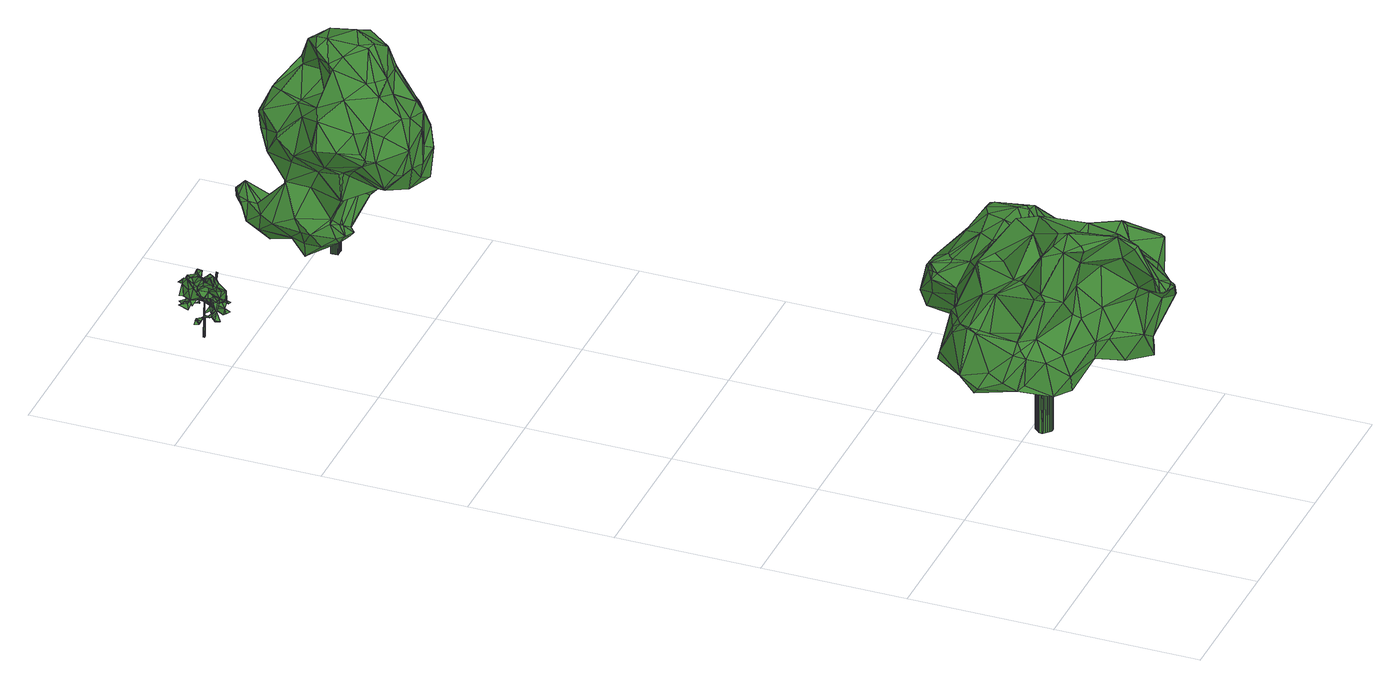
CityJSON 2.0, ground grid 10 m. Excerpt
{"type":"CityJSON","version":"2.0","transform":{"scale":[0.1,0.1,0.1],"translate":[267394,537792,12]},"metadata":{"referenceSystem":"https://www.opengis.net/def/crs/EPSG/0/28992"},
"CityObjects":{
"tree1":{"type":"SolitaryVegetationObject","attributes":{"gtid":177,"crown_width_m":15.42,"crown_median_z":23.89,"crown_r50_m":0.48,"crown_porosity":0.862,"trunk_H_m":10.5,"trunk_DBH_m":1.05,"trunk_radius_m":0.526,"trunk_base_height_m":13.39,"original_gtid":"177"},"geometry":[{"type":"Solid","lod":"3","boundaries":[[[[0,1,2]],[[3,4,5]],[[6,7,8]],[[0,9,10]],[[11,12,13]],[[14,15,16]],[[17,18,19]],[[20,21,22]],[[23,24,25]],[[26,27,28]],[[29,30,31]],[[32,33,34]],[[35,36,37]],[[38,39,40]],[[41,2,42]],[[39,34,37]],[[43,44,45]],[[34,33,46]],[[39,32,34]],[[27,47,48]],[[20,22,49]],[[50,51,52]],[[37,36,39]],[[53,25,24]],[[54,55,56]],[[57,58,59]],[[60,32,61]],[[62,63,64]],[[65,63,62]],[[66,67,26]],[[68,69,70]],[[53,24,71]],[[72,73,74]],[[75,76,77]],[[78,79,80]],[[81,17,5]],[[50,82,39]],[[61,82,50]],[[52,83,84]],[[85,86,87]],[[88,89,90]],[[23,89,24]],[[8,77,6]],[[62,91,65]],[[79,92,53]],[[79,53,80]],[[4,93,94]],[[95,10,9]],[[95,87,10]],[[96,97,98]],[[99,87,86]],[[38,50,39]],[[38,100,50]],[[51,50,100]],[[35,101,102]],[[99,103,104]],[[105,106,107]],[[108,107,106]],[[109,110,111]],[[112,113,114]],[[115,113,112]],[[85,116,99]],[[88,90,117]],[[117,118,119]],[[52,51,54]],[[120,30,121]],[[109,121,30]],[[122,123,124]],[[54,124,123]],[[17,3,5]],[[114,113,76]],[[28,125,26]],[[126,127,128]],[[90,118,117]],[[129,101,70]],[[130,131,70]],[[80,53,132]],[[127,119,133]],[[134,0,2]],[[135,134,2]],[[136,137,138]],[[136,138,139]],[[54,51,124]],[[140,25,141]],[[87,142,10]],[[105,122,143]],[[105,123,122]],[[144,96,98]],[[36,40,39]],[[98,97,137]],[[144,98,137]],[[57,145,146]],[[110,67,147]],[[148,78,149]],[[146,150,151]],[[78,148,152]],[[87,153,85]],[[154,155,35]],[[13,155,154]],[[156,31,67]],[[38,40,157]],[[21,93,158]],[[49,117,159]],[[49,159,160]],[[117,22,88]],[[49,22,117]],[[22,21,161]],[[99,86,85]],[[162,163,116]],[[147,164,165]],[[133,118,90]],[[166,167,168]],[[111,168,167]],[[4,94,5]],[[81,169,17]],[[132,170,152]],[[75,77,8]],[[171,43,145]],[[0,134,172]],[[0,172,95]],[[0,173,1]],[[171,44,43]],[[66,174,67]],[[23,90,89]],[[141,146,175]],[[160,20,49]],[[55,176,48]],[[27,48,176]],[[5,94,81]],[[62,177,178]],[[62,179,177]],[[156,110,180]],[[95,9,0]],[[45,181,43]],[[16,182,71]],[[55,48,183]],[[88,24,89]],[[88,71,24]],[[142,0,10]],[[173,0,142]],[[109,111,121]],[[60,61,84]],[[71,161,16]],[[20,93,21]],[[28,184,125]],[[32,60,185]],[[18,184,19]],[[186,187,146]],[[35,130,101]],[[70,101,130]],[[188,84,189]],[[91,104,190]],[[36,155,40]],[[191,20,160]],[[11,13,154]],[[156,67,110]],[[181,102,129]],[[38,124,100]],[[83,56,192]],[[70,69,129]],[[193,117,119]],[[66,194,174]],[[133,119,118]],[[156,180,29]],[[50,52,61]],[[79,195,92]],[[196,92,195]],[[17,169,18]],[[197,150,141]],[[168,111,110]],[[159,117,193]],[[100,124,51]],[[13,40,155]],[[93,81,94]],[[93,191,81]],[[36,35,155]],[[68,198,69]],[[129,69,181]],[[143,106,105]],[[108,106,143]],[[107,27,176]],[[113,199,77]],[[200,199,113]],[[96,144,201]],[[125,66,26]],[[133,23,140]],[[90,23,133]],[[147,165,110]],[[168,110,165]],[[202,203,112]],[[3,93,4]],[[78,204,79]],[[160,205,191]],[[206,189,83]],[[84,83,189]],[[140,23,25]],[[191,205,174]],[[164,166,168]],[[160,159,205]],[[207,127,126]],[[207,193,127]],[[161,158,16]],[[184,18,194]],[[182,16,15]],[[208,209,210]],[[208,210,211]],[[191,174,194]],[[128,212,213]],[[214,63,68]],[[214,68,215]],[[85,153,202]],[[175,212,128]],[[215,41,42]],[[126,128,216]],[[209,217,210]],[[15,14,72]],[[15,72,182]],[[132,53,218]],[[219,203,172]],[[83,192,206]],[[96,143,97]],[[52,84,61]],[[146,151,57]],[[152,149,132]],[[148,149,152]],[[78,80,149]],[[29,180,109]],[[29,109,30]],[[34,46,37]],[[220,141,175]],[[168,165,164]],[[221,63,214]],[[194,169,191]],[[18,169,194]],[[186,145,222]],[[172,87,95]],[[105,107,54]],[[14,16,158]],[[147,223,207]],[[40,217,157]],[[224,225,139]],[[161,21,158]],[[140,220,133]],[[141,220,140]],[[35,102,154]],[[11,154,45]],[[133,220,127]],[[142,178,173]],[[208,143,122]],[[97,143,208]],[[164,104,166]],[[120,121,162]],[[120,162,226]],[[202,114,75]],[[110,109,180]],[[11,44,225]],[[45,44,11]],[[215,42,227]],[[80,132,149]],[[228,187,65]],[[188,229,134]],[[172,134,229]],[[8,202,75]],[[230,108,143]],[[190,228,91]],[[91,228,65]],[[157,124,38]],[[119,127,193]],[[74,73,139]],[[170,74,139]],[[139,73,144]],[[182,231,232]],[[164,126,104]],[[190,104,126]],[[104,233,234]],[[6,77,199]],[[189,229,188]],[[124,157,209]],[[124,209,122]],[[189,206,229]],[[208,137,97]],[[169,81,191]],[[29,31,156]],[[62,64,221]],[[224,11,225]],[[63,65,187]],[[83,52,54]],[[206,192,115]],[[83,54,56]],[[235,236,200]],[[226,237,238]],[[135,60,134]],[[69,198,181]],[[139,138,224]],[[186,68,63]],[[47,235,48]],[[35,46,239]],[[35,239,130]],[[174,205,147]],[[184,194,66]],[[184,66,125]],[[96,201,19]],[[17,19,201]],[[1,177,227]],[[201,73,72]],[[144,73,201]],[[179,214,227]],[[96,19,143]],[[240,199,236]],[[85,202,8]],[[8,116,85]],[[215,131,241]],[[175,187,212]],[[68,70,131]],[[203,202,153]],[[105,54,123]],[[76,75,114]],[[112,206,115]],[[219,112,203]],[[206,112,219]],[[129,102,101]],[[121,111,167]],[[163,121,167]],[[26,67,31]],[[174,147,67]],[[37,46,35]],[[224,242,11]],[[57,196,58]],[[243,196,150]],[[197,243,150]],[[99,116,103]],[[151,150,196]],[[78,170,139]],[[78,152,170]],[[159,223,205]],[[62,178,91]],[[205,223,147]],[[213,212,187]],[[172,203,87]],[[153,87,203]],[[104,91,233]],[[142,233,178]],[[91,178,233]],[[163,103,116]],[[166,103,163]],[[187,186,63]],[[141,150,146]],[[162,121,163]],[[183,235,200]],[[240,7,6]],[[33,32,185]],[[217,209,157]],[[130,239,131]],[[146,145,186]],[[186,222,198]],[[186,198,68]],[[68,131,215]],[[33,185,244]],[[163,167,166]],[[88,161,71]],[[3,245,14]],[[76,113,77]],[[207,223,193]],[[230,143,19]],[[201,245,17]],[[190,126,228]],[[126,216,228]],[[164,147,207]],[[207,126,164]],[[79,204,59]],[[224,138,211]],[[45,102,181]],[[107,176,54]],[[55,54,176]],[[8,7,116]],[[183,48,235]],[[235,226,236]],[[230,28,108]],[[188,60,84]],[[134,60,188]],[[220,128,127]],[[191,93,20]],[[107,28,27]],[[246,26,237]],[[246,237,235]],[[31,237,26]],[[40,12,217]],[[40,13,12]],[[187,175,146]],[[214,62,221]],[[179,62,214]],[[219,229,206]],[[172,229,219]],[[122,209,208]],[[184,28,230]],[[184,230,19]],[[232,53,71]],[[135,2,41]],[[135,41,244]],[[92,196,243]],[[92,243,53]],[[218,231,132]],[[132,231,170]],[[182,170,231]],[[232,231,218]],[[170,182,74]],[[215,227,214]],[[183,56,55]],[[221,64,63]],[[247,116,7]],[[247,7,162]],[[59,204,171]],[[242,224,211]],[[244,60,135]],[[185,60,244]],[[232,218,53]],[[171,145,59]],[[145,57,59]],[[154,102,45]],[[213,216,128]],[[175,128,220]],[[193,223,159]],[[183,113,115]],[[113,183,200]],[[202,112,114]],[[215,241,248]],[[244,248,241]],[[11,242,12]],[[107,108,28]],[[213,228,216]],[[213,187,228]],[[3,17,245]],[[249,248,244]],[[179,227,177]],[[249,244,41]],[[249,41,215]],[[42,1,227]],[[22,161,88]],[[72,14,245]],[[72,245,201]],[[226,162,7]],[[61,32,82]],[[39,82,32]],[[72,74,182]],[[215,248,249]],[[182,232,71]],[[3,158,93]],[[3,14,158]],[[242,211,210]],[[12,242,210]],[[12,210,217]],[[234,87,99]],[[87,233,142]],[[234,233,87]],[[99,104,234]],[[171,250,44]],[[204,250,171]],[[1,173,177]],[[173,178,177]],[[120,238,30]],[[31,238,237]],[[247,162,116]],[[31,30,238]],[[226,7,240]],[[226,240,236]],[[56,183,192]],[[183,115,192]],[[44,250,225]],[[139,225,250]],[[139,250,78]],[[78,250,204]],[[197,141,243]],[[25,243,141]],[[53,243,25]],[[104,103,166]],[[145,198,222]],[[145,43,198]],[[43,181,198]],[[246,235,47]],[[59,195,79]],[[58,196,195]],[[58,195,59]],[[42,2,1]],[[137,136,144]],[[139,144,136]],[[27,26,246]],[[27,246,47]],[[226,238,120]],[[208,211,138]],[[208,138,137]],[[226,235,237]],[[131,239,241]],[[46,33,239]],[[244,239,33]],[[241,239,244]],[[57,151,196]],[[6,199,240]],[[200,236,199]],[[251,252,253]],[[251,253,254]],[[254,253,255]],[[254,255,256]],[[253,252,257]],[[253,257,255]],[[255,257,258]],[[255,258,256]],[[257,252,259]],[[257,259,258]],[[258,259,260]],[[258,260,256]],[[259,252,261]],[[259,261,260]],[[260,261,262]],[[260,262,256]],[[261,252,263]],[[261,263,262]],[[262,263,264]],[[262,264,256]],[[263,252,265]],[[263,265,264]],[[264,265,266]],[[264,266,256]],[[265,252,267]],[[265,267,266]],[[266,267,268]],[[266,268,256]],[[267,252,269]],[[267,269,268]],[[268,269,270]],[[268,270,256]],[[269,252,271]],[[269,271,270]],[[270,271,272]],[[270,272,256]],[[271,252,273]],[[271,273,272]],[[272,273,274]],[[272,274,256]],[[273,252,275]],[[273,275,274]],[[274,275,276]],[[274,276,256]],[[275,252,277]],[[275,277,276]],[[276,277,278]],[[276,278,256]],[[277,252,279]],[[277,279,278]],[[278,279,280]],[[278,280,256]],[[279,252,281]],[[279,281,280]],[[280,281,282]],[[280,282,256]],[[281,252,283]],[[281,283,282]],[[282,283,284]],[[282,284,256]],[[283,252,285]],[[283,285,284]],[[284,285,286]],[[284,286,256]],[[285,252,287]],[[285,287,286]],[[286,287,288]],[[286,288,256]],[[287,252,289]],[[287,289,288]],[[288,289,290]],[[288,290,256]],[[289,252,291]],[[289,291,290]],[[290,291,292]],[[290,292,256]],[[291,252,293]],[[291,293,292]],[[292,293,294]],[[292,294,256]],[[293,252,295]],[[293,295,294]],[[294,295,296]],[[294,296,256]],[[295,252,297]],[[295,297,296]],[[296,297,298]],[[296,298,256]],[[297,252,299]],[[297,299,298]],[[298,299,300]],[[298,300,256]],[[299,252,251]],[[299,251,300]],[[300,251,254]],[[300,254,256]]]]}]},
"tree2":{"type":"SolitaryVegetationObject","attributes":{"gtid":570,"crown_width_m":3.33,"crown_median_z":15.89,"crown_r50_m":0.203,"crown_porosity":0.949,"trunk_H_m":2.98,"trunk_DBH_m":0.0806,"trunk_radius_m":0.0403,"trunk_base_height_m":12.91,"original_gtid":"572"},"geometry":[{"type":"MultiSurface","lod":"3","boundaries":[[[301,302,303]],[[304,305,306]],[[307,302,301]],[[308,309,310]],[[311,312,313]],[[314,315,304]],[[316,305,317]],[[318,319,320]],[[307,303,302]],[[305,314,306]],[[321,322,323]],[[324,325,326]],[[327,328,329]],[[310,309,328]],[[330,331,332]],[[327,333,334]],[[335,336,337]],[[338,339,340]],[[341,340,339]],[[342,343,344]],[[345,321,346]],[[347,346,321]],[[348,349,350]],[[351,320,319]],[[346,322,352]],[[353,354,355]],[[356,357,358]],[[327,359,333]],[[360,345,361]],[[362,322,321]],[[363,364,365]],[[316,317,366]],[[367,368,369]],[[314,304,306]],[[370,307,371]],[[333,372,373]],[[308,374,309]],[[309,374,325]],[[328,325,324]],[[309,325,328]],[[325,374,308]],[[375,376,377]],[[349,376,375]],[[378,367,351]],[[379,380,381]],[[382,383,384]],[[385,386,387]],[[388,389,390]],[[388,390,391]],[[392,393,389]],[[343,394,395]],[[396,397,398]],[[318,399,395]],[[400,340,341]],[[341,401,400]],[[301,402,403]],[[301,403,404]],[[323,405,321]],[[399,318,320]],[[406,407,408]],[[408,407,338]],[[399,409,364]],[[410,411,365]],[[380,412,413]],[[414,413,412]],[[384,359,382]],[[375,377,415]],[[416,417,418]],[[308,310,328]],[[419,312,313]],[[371,420,402]],[[421,412,380]],[[319,318,378]],[[401,341,339]],[[339,408,401]],[[385,357,422]],[[372,423,424]],[[351,319,378]],[[417,425,418]],[[396,330,331]],[[426,427,428]],[[352,348,350]],[[428,429,383]],[[387,357,385]],[[396,326,333]],[[326,430,333]],[[431,432,353]],[[392,390,393]],[[401,340,400]],[[359,433,333]],[[307,370,303]],[[410,434,435]],[[369,436,367]],[[437,357,387]],[[349,345,346]],[[349,346,350]],[[352,350,346]],[[438,306,315]],[[439,364,440]],[[415,441,439]],[[424,366,336]],[[442,304,371]],[[443,442,371]],[[444,358,422]],[[365,317,363]],[[383,445,407]],[[408,407,445]],[[426,359,327]],[[383,359,426]],[[355,424,423]],[[388,398,397]],[[314,442,371]],[[312,419,311]],[[439,446,447]],[[344,342,448]],[[424,449,433]],[[373,433,449]],[[391,450,356]],[[371,304,315]],[[380,379,421]],[[451,439,440]],[[321,452,367]],[[354,418,453]],[[425,453,418]],[[453,425,417]],[[454,437,455]],[[357,438,422]],[[370,302,303]],[[456,372,333]],[[305,304,442]],[[376,457,415]],[[348,376,349]],[[378,318,395]],[[411,314,458]],[[411,458,343]],[[391,398,388]],[[434,410,364]],[[434,364,363]],[[438,386,385]],[[344,448,337]],[[345,349,361]],[[451,446,439]],[[373,449,331]],[[373,331,330]],[[357,387,386]],[[396,398,329]],[[359,316,366]],[[356,444,422]],[[437,454,387]],[[378,368,367]],[[383,406,445]],[[329,328,396]],[[352,322,362]],[[423,335,459]],[[415,457,391]],[[452,435,362]],[[410,435,452]],[[386,438,357]],[[422,438,385]],[[338,460,408]],[[395,394,378]],[[401,408,460]],[[430,326,325]],[[308,430,325]],[[327,334,430]],[[327,430,308]],[[416,355,459]],[[353,355,416]],[[432,355,353]],[[338,340,460]],[[401,460,340]],[[356,398,391]],[[355,461,459]],[[305,442,314]],[[422,357,356]],[[444,306,305]],[[330,332,441]],[[415,377,376]],[[375,447,361]],[[330,441,331]],[[396,331,441]],[[305,316,444]],[[423,432,353]],[[367,452,399]],[[381,421,379]],[[433,366,424]],[[431,372,456]],[[343,365,411]],[[301,303,402]],[[371,458,314]],[[307,458,371]],[[462,391,363]],[[463,420,405]],[[423,459,432]],[[444,306,422]],[[395,365,343]],[[321,452,362]],[[357,422,358]],[[418,464,416]],[[353,416,464]],[[453,461,354]],[[370,307,343]],[[414,335,416]],[[342,366,317]],[[381,335,337]],[[339,460,408]],[[457,434,363]],[[391,377,415]],[[371,303,370]],[[354,464,418]],[[367,320,351]],[[439,447,375]],[[352,362,348]],[[435,348,362]],[[361,349,375]],[[396,441,397]],[[376,434,457]],[[424,433,372]],[[383,426,428]],[[411,405,420]],[[321,405,411]],[[423,456,424]],[[335,423,424]],[[421,344,337]],[[408,445,406]],[[380,412,381]],[[409,440,364]],[[307,301,465]],[[316,359,384]],[[426,356,358]],[[388,397,466]],[[453,417,461]],[[461,417,416]],[[461,355,354]],[[337,335,421]],[[447,440,409]],[[335,381,412]],[[335,412,414]],[[452,345,360]],[[321,345,452]],[[329,426,327]],[[447,451,440]],[[447,446,451]],[[326,396,324]],[[462,363,467]],[[365,449,342]],[[365,395,449]],[[316,467,363]],[[438,422,306]],[[307,394,343]],[[369,347,321]],[[305,444,317]],[[343,365,342]],[[371,402,303]],[[315,304,438]],[[392,415,377]],[[369,463,405]],[[416,459,414]],[[308,328,327]],[[399,452,409]],[[323,322,346]],[[466,392,388]],[[463,403,420]],[[404,403,463]],[[372,433,373]],[[393,390,389]],[[369,368,468]],[[376,435,434]],[[335,424,336]],[[376,348,435]],[[306,304,315]],[[353,355,423]],[[338,407,460]],[[432,456,423]],[[337,336,344]],[[306,438,304]],[[315,420,371]],[[382,359,383]],[[365,364,410]],[[363,317,316]],[[444,316,317]],[[436,321,367]],[[369,321,436]],[[331,449,364]],[[412,421,335]],[[431,456,432]],[[334,456,372]],[[346,347,323]],[[452,411,410]],[[337,421,381]],[[403,469,404]],[[469,301,404]],[[315,314,420]],[[411,420,314]],[[411,452,321]],[[354,353,464]],[[444,356,384]],[[358,444,384]],[[342,317,343]],[[426,398,356]],[[307,343,458]],[[363,391,457]],[[373,330,396]],[[377,390,392]],[[448,342,449]],[[329,398,426]],[[365,343,317]],[[366,342,336]],[[344,336,342]],[[396,333,373]],[[375,361,439]],[[426,358,383]],[[430,334,333]],[[424,459,448]],[[355,459,424]],[[377,391,390]],[[392,389,388]],[[320,367,399]],[[407,406,383]],[[433,424,456]],[[405,323,347]],[[368,378,394]],[[307,465,394]],[[384,450,462]],[[384,383,358]],[[439,441,331]],[[332,331,441]],[[424,448,449]],[[384,462,467]],[[384,467,316]],[[359,366,433]],[[356,450,384]],[[462,450,391]],[[403,301,469]],[[387,455,437]],[[339,338,460]],[[387,454,455]],[[433,456,333]],[[420,403,402]],[[368,394,468]],[[394,465,468]],[[301,468,465]],[[414,459,335]],[[461,416,335]],[[461,335,337]],[[439,361,415]],[[375,415,361]],[[396,328,324]],[[337,459,461]],[[448,459,337]],[[466,397,441]],[[466,441,415]],[[403,468,301]],[[369,468,403]],[[463,369,403]],[[395,364,449]],[[399,364,395]],[[360,361,447]],[[360,447,409]],[[409,452,360]],[[369,405,347]],[[331,364,439]],[[466,415,392]],[[428,427,429]],[[429,427,383]],[[383,427,426]],[[407,408,460]],[[431,432,372]],[[372,432,423]],[[432,459,355]],[[470,471,472]],[[470,472,473]],[[473,472,474]],[[472,471,475]],[[472,475,474]],[[474,475,473]],[[475,471,473]],[[471,470,473]]]}]},
"tree3":{"type":"SolitaryVegetationObject","attributes":{"gtid":178,"crown_width_m":10.81,"crown_median_z":21.18,"crown_r50_m":0.382,"crown_porosity":0.89,"trunk_H_m":7.64,"trunk_DBH_m":0.569,"trunk_radius_m":0.285,"trunk_base_height_m":13.54,"original_gtid":"178"},"geometry":[{"type":"MultiSurface","lod":"3","boundaries":[[[476,477,478]],[[479,478,477]],[[480,481,482]],[[483,484,485]],[[486,487,488]],[[489,490,491]],[[492,493,494]],[[495,496,497]],[[498,499,500]],[[501,497,496]],[[502,503,504]],[[505,506,507]],[[495,508,509]],[[510,511,512]],[[511,490,512]],[[489,513,505]],[[514,515,516]],[[488,513,486]],[[517,518,519]],[[505,485,506]],[[520,521,522]],[[523,524,525]],[[526,519,527]],[[528,529,530]],[[531,532,533]],[[534,535,536]],[[537,538,539]],[[540,538,537]],[[505,541,489]],[[542,480,483]],[[484,483,480]],[[543,544,545]],[[517,519,504]],[[495,546,510]],[[497,546,495]],[[535,547,548]],[[549,535,548]],[[550,551,552]],[[553,521,554]],[[555,556,482]],[[557,494,493]],[[558,526,559]],[[516,560,520]],[[516,520,561]],[[510,546,486]],[[540,487,546]],[[486,546,487]],[[562,563,481]],[[481,545,564]],[[482,565,480]],[[484,480,565]],[[543,545,481]],[[566,567,568]],[[543,481,480]],[[543,480,542]],[[569,570,571]],[[572,573,574]],[[502,504,519]],[[567,575,568]],[[547,535,534]],[[576,577,578]],[[547,579,548]],[[569,571,527]],[[482,563,555]],[[570,569,556]],[[561,520,580]],[[560,521,520]],[[578,581,582]],[[582,583,584]],[[585,521,586]],[[587,588,531]],[[526,527,589]],[[588,589,590]],[[591,592,593]],[[481,563,482]],[[562,555,563]],[[594,554,595]],[[481,564,562]],[[566,587,533]],[[533,587,531]],[[596,597,598]],[[587,599,577]],[[600,482,556]],[[479,601,478]],[[602,603,604]],[[605,606,604]],[[607,608,609]],[[494,608,607]],[[610,592,591]],[[537,611,612]],[[613,602,614]],[[615,492,616]],[[536,617,618]],[[619,614,529]],[[604,620,621]],[[513,489,491]],[[533,532,622]],[[623,603,613]],[[537,539,611]],[[624,621,529]],[[591,520,522]],[[613,603,602]],[[593,625,561]],[[625,598,626]],[[597,514,516]],[[574,573,609]],[[607,609,573]],[[627,522,521]],[[605,604,603]],[[594,492,628]],[[629,630,524]],[[593,580,591]],[[631,630,632]],[[541,633,527]],[[541,527,519]],[[621,530,529]],[[593,598,625]],[[546,497,538]],[[546,538,540]],[[539,538,497]],[[561,580,593]],[[501,496,601]],[[508,528,509]],[[547,634,579]],[[635,636,637]],[[513,491,486]],[[490,511,486]],[[510,486,511]],[[638,639,640]],[[641,478,496]],[[642,630,643]],[[579,644,548]],[[549,644,612]],[[579,488,644]],[[510,512,495]],[[535,617,536]],[[512,645,646]],[[487,644,488]],[[640,499,647]],[[483,547,534]],[[483,534,542]],[[543,542,534]],[[543,534,648]],[[548,644,549]],[[585,649,627]],[[528,530,509]],[[583,619,529]],[[583,529,528]],[[503,650,651]],[[512,490,645]],[[652,653,654]],[[600,565,482]],[[516,626,597]],[[626,598,597]],[[523,578,577]],[[523,577,599]],[[551,635,655]],[[551,655,656]],[[628,657,586]],[[658,615,616]],[[558,559,576]],[[658,659,615]],[[531,590,660]],[[580,520,591]],[[628,553,594]],[[635,550,661]],[[572,611,573]],[[662,663,664]],[[567,524,575]],[[632,629,664]],[[656,655,544]],[[507,541,505]],[[616,492,494]],[[496,478,601]],[[647,665,640]],[[638,640,665]],[[605,603,666]],[[576,578,582]],[[517,651,518]],[[648,656,543]],[[629,567,667]],[[629,524,567]],[[556,569,633]],[[527,633,569]],[[547,483,634]],[[640,500,499]],[[622,544,668]],[[654,567,635]],[[566,635,567]],[[497,501,539]],[[633,541,507]],[[519,526,502]],[[531,660,532]],[[669,620,670]],[[524,642,525]],[[524,630,642]],[[600,633,507]],[[663,662,661]],[[652,661,662]],[[671,579,634]],[[545,544,622]],[[496,672,641]],[[562,564,532]],[[562,532,660]],[[582,673,619]],[[647,619,673]],[[588,590,531]],[[604,624,602]],[[499,498,674]],[[499,674,675]],[[639,522,627]],[[639,627,649]],[[602,624,614]],[[587,676,588]],[[625,516,561]],[[485,634,483]],[[567,654,667]],[[581,673,582]],[[626,516,625]],[[477,620,669]],[[620,606,670]],[[552,677,608]],[[619,675,614]],[[582,619,583]],[[532,564,622]],[[678,679,490]],[[477,476,680]],[[681,477,680]],[[581,578,523]],[[682,607,573]],[[635,661,652]],[[536,552,656]],[[536,656,648]],[[543,656,544]],[[556,555,570]],[[557,493,663]],[[663,493,683]],[[501,684,573]],[[596,598,592]],[[492,657,628]],[[649,666,623]],[[603,623,666]],[[632,664,683]],[[584,685,582]],[[665,647,673]],[[612,572,549]],[[686,549,572]],[[562,570,555]],[[562,660,570]],[[635,652,654]],[[669,670,479]],[[687,521,516]],[[521,560,516]],[[612,611,572]],[[477,669,479]],[[576,685,558]],[[503,558,685]],[[576,582,685]],[[596,592,638]],[[610,638,592]],[[584,583,528]],[[650,584,528]],[[684,501,601]],[[684,601,658]],[[593,592,598]],[[639,500,640]],[[685,650,503]],[[651,650,688]],[[528,688,650]],[[688,689,651]],[[651,517,504]],[[690,489,691]],[[600,692,565]],[[507,692,600]],[[494,557,608]],[[651,504,503]],[[556,633,600]],[[588,559,589]],[[526,589,559]],[[492,594,493]],[[581,523,525]],[[693,666,649]],[[659,666,693]],[[619,647,675]],[[499,675,647]],[[506,485,692]],[[667,654,653]],[[683,664,663]],[[668,637,622]],[[584,650,685]],[[682,573,684]],[[476,478,641]],[[476,641,530]],[[594,631,632]],[[594,632,683]],[[670,606,694]],[[596,514,597]],[[629,667,662]],[[594,595,631]],[[498,500,623]],[[611,539,501]],[[695,630,631]],[[525,642,643]],[[623,613,498]],[[645,651,689]],[[645,518,651]],[[678,645,679]],[[512,646,508]],[[696,697,494]],[[613,674,498]],[[641,672,530]],[[553,554,594]],[[682,697,696]],[[684,697,682]],[[503,502,526]],[[534,536,648]],[[630,629,632]],[[528,689,688]],[[690,691,518]],[[695,643,630]],[[576,676,577]],[[681,680,620]],[[665,515,514]],[[673,515,665]],[[516,515,687]],[[683,493,594]],[[506,692,507]],[[525,643,698]],[[660,699,700]],[[660,700,570]],[[550,557,661]],[[552,557,550]],[[552,608,557]],[[661,557,663]],[[615,657,492]],[[496,495,509]],[[606,620,604]],[[479,694,659]],[[670,694,479]],[[666,694,605]],[[659,694,666]],[[638,665,514]],[[638,514,596]],[[609,677,618]],[[616,697,658]],[[621,620,680]],[[662,667,653]],[[653,652,662]],[[558,503,526]],[[628,586,553]],[[553,586,521]],[[698,701,521]],[[521,687,698]],[[687,673,698]],[[673,581,698]],[[525,698,581]],[[522,610,591]],[[522,639,610]],[[490,679,645]],[[490,489,678]],[[615,659,657]],[[649,500,639]],[[623,500,649]],[[700,699,571]],[[700,571,570]],[[674,614,675]],[[613,614,674]],[[585,586,649]],[[693,649,586]],[[545,622,564]],[[635,551,550]],[[618,617,686]],[[618,686,609]],[[549,686,535]],[[617,535,686]],[[656,552,551]],[[552,536,618]],[[638,610,639]],[[486,491,490]],[[693,657,659]],[[565,692,484]],[[512,508,495]],[[657,693,586]],[[529,614,624]],[[529,624,528]],[[576,559,676]],[[588,676,559]],[[655,635,637]],[[687,515,673]],[[637,636,622]],[[496,509,672]],[[530,672,509]],[[537,702,540]],[[589,699,590]],[[590,699,660]],[[589,527,699]],[[605,694,606]],[[689,703,646]],[[528,703,689]],[[552,618,677]],[[682,696,607]],[[607,696,494]],[[608,677,609]],[[587,568,599]],[[566,568,587]],[[523,568,524]],[[524,568,575]],[[599,568,523]],[[527,571,699]],[[695,554,643]],[[521,643,554]],[[658,697,684]],[[616,494,697]],[[612,702,537]],[[644,487,702]],[[501,573,611]],[[671,704,579]],[[488,579,704]],[[644,702,612]],[[604,621,624]],[[577,676,587]],[[540,702,487]],[[686,572,609]],[[572,574,609]],[[629,662,664]],[[519,518,691]],[[678,518,645]],[[678,690,518]],[[533,636,566]],[[690,678,489]],[[655,637,668]],[[544,655,668]],[[645,689,646]],[[703,508,646]],[[519,691,541]],[[541,691,489]],[[528,508,703]],[[634,485,704]],[[671,634,704]],[[479,658,601]],[[566,636,635]],[[479,659,658]],[[622,636,533]],[[627,521,585]],[[484,692,485]],[[513,488,704]],[[505,513,704]],[[505,704,485]],[[631,595,695]],[[701,643,521]],[[698,643,701]],[[681,620,477]],[[621,680,530]],[[530,680,476]],[[554,695,595]],[[705,706,707]],[[705,707,708]],[[708,707,709]],[[708,709,710]],[[707,706,711]],[[707,711,709]],[[709,711,712]],[[709,712,710]],[[711,706,713]],[[711,713,712]],[[712,713,714]],[[712,714,710]],[[713,706,715]],[[713,715,714]],[[714,715,716]],[[714,716,710]],[[715,706,717]],[[715,717,716]],[[716,717,718]],[[716,718,710]],[[718,717,719]],[[718,719,710]],[[717,706,720]],[[717,720,719]],[[719,720,721]],[[719,721,710]],[[720,706,722]],[[720,722,721]],[[722,706,723]],[[722,723,721]],[[721,723,724]],[[721,724,710]],[[723,706,725]],[[723,725,724]],[[724,725,726]],[[724,726,710]],[[725,706,727]],[[725,727,726]],[[726,727,728]],[[726,728,710]],[[727,706,729]],[[727,729,728]],[[728,729,730]],[[728,730,710]],[[729,706,731]],[[729,731,730]],[[730,731,732]],[[730,732,710]],[[731,706,733]],[[731,733,732]],[[732,733,734]],[[732,734,710]],[[733,706,735]],[[733,735,734]],[[734,735,736]],[[734,736,710]],[[736,735,737]],[[736,737,710]],[[735,706,738]],[[735,738,737]],[[738,706,739]],[[738,739,737]],[[737,739,740]],[[737,740,710]],[[739,706,741]],[[739,741,740]],[[740,741,742]],[[740,742,710]],[[741,706,743]],[[741,743,742]],[[743,706,744]],[[743,744,742]],[[742,744,745]],[[742,745,710]],[[744,706,705]],[[744,705,745]],[[745,705,708]],[[745,708,710]]]}]}
},
"vertices":[
[75,62,175],[71,75,171],[59,71,151],[189,98,73],[192,97,74],[189,95,75],[122,7,136],[128,10,135],[114,12,143],[83,51,174],[85,54,176],[68,126,97],[65,97,101],[46,108,96],[174,125,82],[163,142,96],[172,141,101],[162,89,79],[158,85,89],[141,85,85],[191,101,113],[189,113,111],[183,116,120],[151,144,146],[148,155,130],[136,152,135],[144,38,107],[119,36,86],[125,56,105],[154,31,110],[155,27,111],[151,33,108],[41,74,112],[39,82,114],[31,86,97],[30,115,97],[27,104,88],[26,101,92],[54,70,82],[36,78,90],[53,92,90],[60,76,145],[71,87,148],[75,137,109],[91,133,91],[63,132,99],[32,96,102],[129,21,82],[124,19,79],[186,99,119],[50,59,82],[63,51,81],[60,51,93],[124,169,119],[92,47,89],[104,31,84],[99,40,101],[98,157,124],[99,160,124],[96,160,120],[54,72,120],[50,64,106],[102,93,166],[86,125,147],[99,120,150],[111,108,169],[151,52,118],[156,50,118],[68,114,136],[53,125,124],[46,121,125],[152,156,121],[144,123,90],[131,123,86],[131,132,96],[109,9,137],[112,8,135],[115,7,135],[113,170,88],[107,172,103],[125,174,90],[175,90,86],[41,75,92],[91,46,102],[59,56,108],[116,27,164],[114,38,170],[111,39,171],[164,136,135],[158,144,145],[158,141,146],[113,93,173],[113,170,119],[190,97,85],[188,94,82],[83,51,173],[134,105,59],[127,102,58],[130,106,58],[117,40,169],[62,55,80],[45,126,118],[49,136,99],[126,51,150],[124,64,168],[108,61,76],[110,60,78],[111,55,80],[111,63,84],[166,41,124],[166,51,133],[167,31,142],[120,28,130],[121,21,128],[110,12,136],[121,31,121],[124,30,154],[169,118,142],[160,120,147],[158,117,146],[152,23,113],[166,28,141],[102,68,76],[103,64,76],[71,64,85],[138,56,114],[127,85,151],[139,112,143],[134,116,143],[49,127,120],[41,114,126],[41,113,127],[132,171,92],[155,124,148],[70,60,141],[59,68,146],[120,114,80],[120,113,64],[103,121,85],[111,139,85],[144,140,146],[131,140,139],[92,65,179],[125,86,75],[128,118,63],[98,144,116],[107,138,132],[151,80,128],[122,172,90],[125,174,89],[110,151,129],[107,151,128],[125,171,91],[113,28,163],[48,137,94],[34,109,92],[160,47,119],[69,84,88],[178,113,92],[165,98,128],[185,96,119],[173,130,115],[149,26,132],[143,43,148],[135,71,152],[151,54,134],[149,51,158],[151,48,154],[155,52,154],[168,88,85],[130,159,97],[100,143,110],[87,55,162],[78,70,176],[156,84,122],[125,130,139],[111,37,82],[75,76,170],[92,72,177],[91,82,151],[166,44,123],[69,136,118],[157,145,97],[112,21,101],[143,82,105],[42,78,117],[88,127,142],[104,125,146],[87,60,122],[89,55,119],[116,95,171],[181,90,112],[103,38,105],[154,109,140],[156,84,112],[106,166,120],[104,164,127],[113,154,129],[71,134,120],[127,6,132],[133,17,117],[149,105,83],[113,15,144],[114,37,154],[105,163,104],[163,92,125],[100,45,123],[146,89,129],[113,97,80],[93,83,88],[86,100,98],[100,118,86],[124,124,138],[122,121,136],[76,96,146],[65,104,140],[113,94,144],[77,89,91],[131,165,98],[111,50,147],[141,128,146],[96,111,145],[73,133,120],[153,89,129],[92,127,87],[91,131,89],[140,10,118],[72,90,149],[114,106,168],[93,60,140],[127,83,90],[132,165,96],[135,152,105],[112,65,168],[113,60,165],[125,20,92],[138,10,118],[143,26,110],[151,24,112],[42,109,123],[127,6,133],[46,108,123],[85,114,100],[115,156,129],[46,82,120],[166,108,84],[125,24,89],[131,21,131],[54,104,117],[57,80,121],[107,142,93],[118,90,14],[112,89,14],[118,91,14],[118,90,119],[118,91,119],[113,90,119],[117,92,14],[117,92,119],[116,93,14],[116,93,119],[115,94,14],[115,94,119],[114,95,14],[114,95,119],[112,95,14],[113,95,119],[111,95,14],[111,95,119],[110,94,14],[110,94,119],[109,93,14],[109,93,119],[108,92,14],[108,92,119],[107,91,14],[108,91,119],[107,89,14],[107,90,119],[107,88,14],[108,88,119],[108,87,14],[108,87,119],[109,86,14],[109,86,119],[110,85,14],[110,85,119],[111,84,14],[111,84,119],[112,84,14],[113,84,119],[114,84,14],[114,84,119],[115,85,14],[115,85,119],[116,86,14],[116,86,119],[117,87,14],[117,87,119],[118,88,14],[118,88,119],
[21,642,50],[16,642,44],[18,640,43],[16,627,45],[20,628,42],[19,625,44],[21,639,45],[34,619,24],[36,615,26],[31,616,27],[6,624,48],[6,625,48],[4,626,49],[18,631,46],[14,627,47],[25,629,37],[26,630,38],[32,635,51],[35,637,54],[33,633,55],[25,630,54],[23,627,55],[22,631,57],[38,618,32],[38,621,26],[37,624,29],[33,624,28],[34,618,29],[30,622,33],[38,626,39],[35,625,40],[37,622,40],[31,626,32],[30,630,25],[30,639,33],[29,636,34],[29,638,34],[15,630,30],[14,627,28],[14,630,30],[12,627,28],[27,633,38],[23,636,43],[25,637,37],[29,626,56],[24,627,55],[23,631,57],[22,621,52],[27,623,56],[20,622,59],[34,637,54],[20,623,59],[37,637,35],[37,638,37],[35,638,35],[22,621,37],[18,619,38],[22,622,37],[28,626,33],[27,626,52],[30,622,50],[23,626,53],[31,628,41],[31,628,46],[26,633,44],[28,631,36],[30,635,54],[27,641,53],[24,637,54],[18,639,43],[15,634,43],[34,632,32],[34,628,37],[36,619,23],[30,621,50],[26,620,49],[29,615,46],[30,638,50],[20,644,34],[25,644,32],[24,639,29],[28,623,33],[21,622,29],[27,623,33],[18,617,43],[16,619,44],[16,617,38],[30,617,37],[28,613,37],[30,616,38],[28,619,40],[30,615,38],[29,612,38],[25,636,50],[28,636,47],[34,620,33],[31,619,37],[29,620,36],[31,633,50],[11,630,28],[13,627,28],[17,636,49],[21,639,54],[19,640,56],[23,635,50],[19,625,31],[19,628,29],[17,626,30],[29,629,49],[26,630,48],[24,633,48],[28,643,32],[29,647,31],[30,643,33],[30,619,44],[34,641,35],[33,641,39],[40,643,38],[10,626,47],[17,633,51],[25,640,33],[21,622,38],[34,635,32],[30,635,34],[38,642,41],[25,620,31],[20,619,28],[21,616,27],[20,619,27],[33,625,28],[38,633,32],[35,635,32],[30,629,34],[26,623,47],[25,623,51],[29,635,52],[13,620,35],[18,622,45],[35,624,49],[35,625,49],[36,622,40],[17,631,42],[13,632,40],[22,626,40],[19,625,30],[37,624,53],[34,624,50],[30,636,34],[31,632,41],[29,621,36],[37,625,53],[26,629,51],[37,640,40],[10,620,37],[10,619,36],[34,632,31],[29,622,44],[18,636,48],[34,638,34],[15,627,29],[34,641,39],[32,625,38],[21,638,54],[38,639,37],[22,638,52],[29,619,40],[29,628,35],[26,641,53],[19,644,52],[28,630,9],[28,629,9],[27,630,9],[27,629,39],[26,629,39],[27,629,9],
[134,575,75],[145,585,66],[154,560,65],[155,566,55],[160,577,174],[154,593,175],[136,588,179],[169,559,160],[154,563,170],[146,551,151],[126,528,114],[154,530,114],[143,534,127],[113,550,131],[111,545,110],[122,544,123],[166,590,60],[177,598,81],[184,581,80],[122,543,83],[143,541,74],[144,535,73],[116,595,25],[114,604,39],[123,606,32],[159,546,68],[93,582,125],[96,595,112],[91,581,123],[130,550,147],[135,555,154],[130,559,155],[121,547,84],[124,548,83],[125,532,95],[122,536,96],[121,543,85],[133,536,132],[126,638,51],[127,632,50],[139,645,57],[89,577,124],[93,565,123],[96,579,142],[146,645,43],[141,619,45],[143,621,31],[136,627,95],[152,634,87],[147,631,86],[108,594,135],[108,584,144],[115,570,73],[119,579,55],[126,569,73],[131,623,138],[148,610,154],[146,625,134],[181,576,149],[182,557,125],[183,573,122],[171,529,90],[151,530,79],[165,529,71],[148,527,92],[114,568,150],[176,574,165],[170,595,162],[171,609,149],[168,598,162],[134,529,96],[175,556,143],[176,543,122],[180,542,116],[168,590,111],[172,585,134],[179,580,114],[154,602,63],[157,615,65],[125,591,177],[120,581,171],[178,589,93],[102,609,119],[105,610,121],[141,641,48],[147,652,44],[139,602,174],[136,595,179],[153,601,167],[147,571,171],[151,630,121],[162,622,111],[145,628,113],[126,582,159],[133,593,165],[129,587,143],[179,538,98],[177,541,83],[176,543,90],[145,621,106],[116,621,98],[125,629,109],[123,622,94],[165,538,126],[147,648,41],[133,614,73],[115,608,79],[123,594,73],[119,586,91],[143,607,36],[137,603,44],[124,630,122],[116,624,129],[119,601,138],[125,615,140],[141,648,40],[126,642,46],[141,652,43],[168,613,68],[167,623,64],[126,643,49],[130,646,51],[133,648,51],[132,632,108],[138,578,166],[157,555,66],[119,575,41],[124,575,35],[124,571,41],[130,570,38],[132,568,40],[188,562,83],[189,576,90],[194,559,91],[124,640,43],[178,536,81],[179,534,101],[114,583,36],[104,587,50],[164,574,53],[170,575,59],[184,561,122],[184,563,116],[110,600,56],[128,574,46],[125,575,48],[160,610,148],[117,595,25],[116,578,53],[138,651,51],[135,649,52],[143,619,31],[158,596,61],[168,615,101],[156,630,83],[167,624,65],[170,613,83],[120,578,167],[170,555,144],[166,609,123],[152,615,129],[168,607,145],[118,636,41],[126,623,26],[115,626,39],[138,556,84],[152,634,86],[154,624,68],[164,533,120],[108,553,107],[112,560,100],[109,615,49],[186,589,140],[139,601,32],[108,583,96],[104,577,103],[178,623,111],[178,624,111],[178,625,113],[170,602,139],[185,592,139],[153,585,59],[163,571,53],[136,577,41],[145,608,150],[172,605,106],[172,616,103],[182,606,86],[176,612,88],[115,625,50],[133,579,39],[171,621,105],[169,608,146],[156,574,56],[134,571,42],[151,551,131],[130,553,84],[130,614,68],[114,595,36],[108,595,48],[123,624,110],[188,569,94],[108,551,112],[108,550,110],[126,576,49],[131,587,52],[178,559,77],[182,608,84],[167,556,69],[110,602,98],[182,554,109],[129,628,49],[109,569,97],[110,567,98],[109,555,115],[108,559,130],[149,565,169],[135,585,45],[134,571,41],[162,627,65],[172,571,71],[171,572,64],[140,614,67],[122,600,138],[143,590,150],[141,612,63],[164,533,94],[121,567,89],[147,547,140],[145,585,15],[142,584,15],[145,586,15],[145,585,92],[145,586,92],[143,585,92],[145,587,15],[145,587,92],[144,587,15],[144,587,92],[143,587,15],[143,587,92],[142,587,15],[143,588,92],[142,587,92],[141,587,15],[141,587,92],[140,587,15],[140,586,15],[140,586,92],[140,585,15],[140,585,92],[140,584,15],[140,584,92],[140,583,15],[140,583,92],[140,582,15],[141,583,92],[141,582,15],[141,582,92],[142,582,15],[142,582,92],[143,582,92],[143,582,15],[144,582,15],[144,582,92],[145,582,15],[145,583,92],[145,583,15],[145,584,15],[145,584,92]
]}
